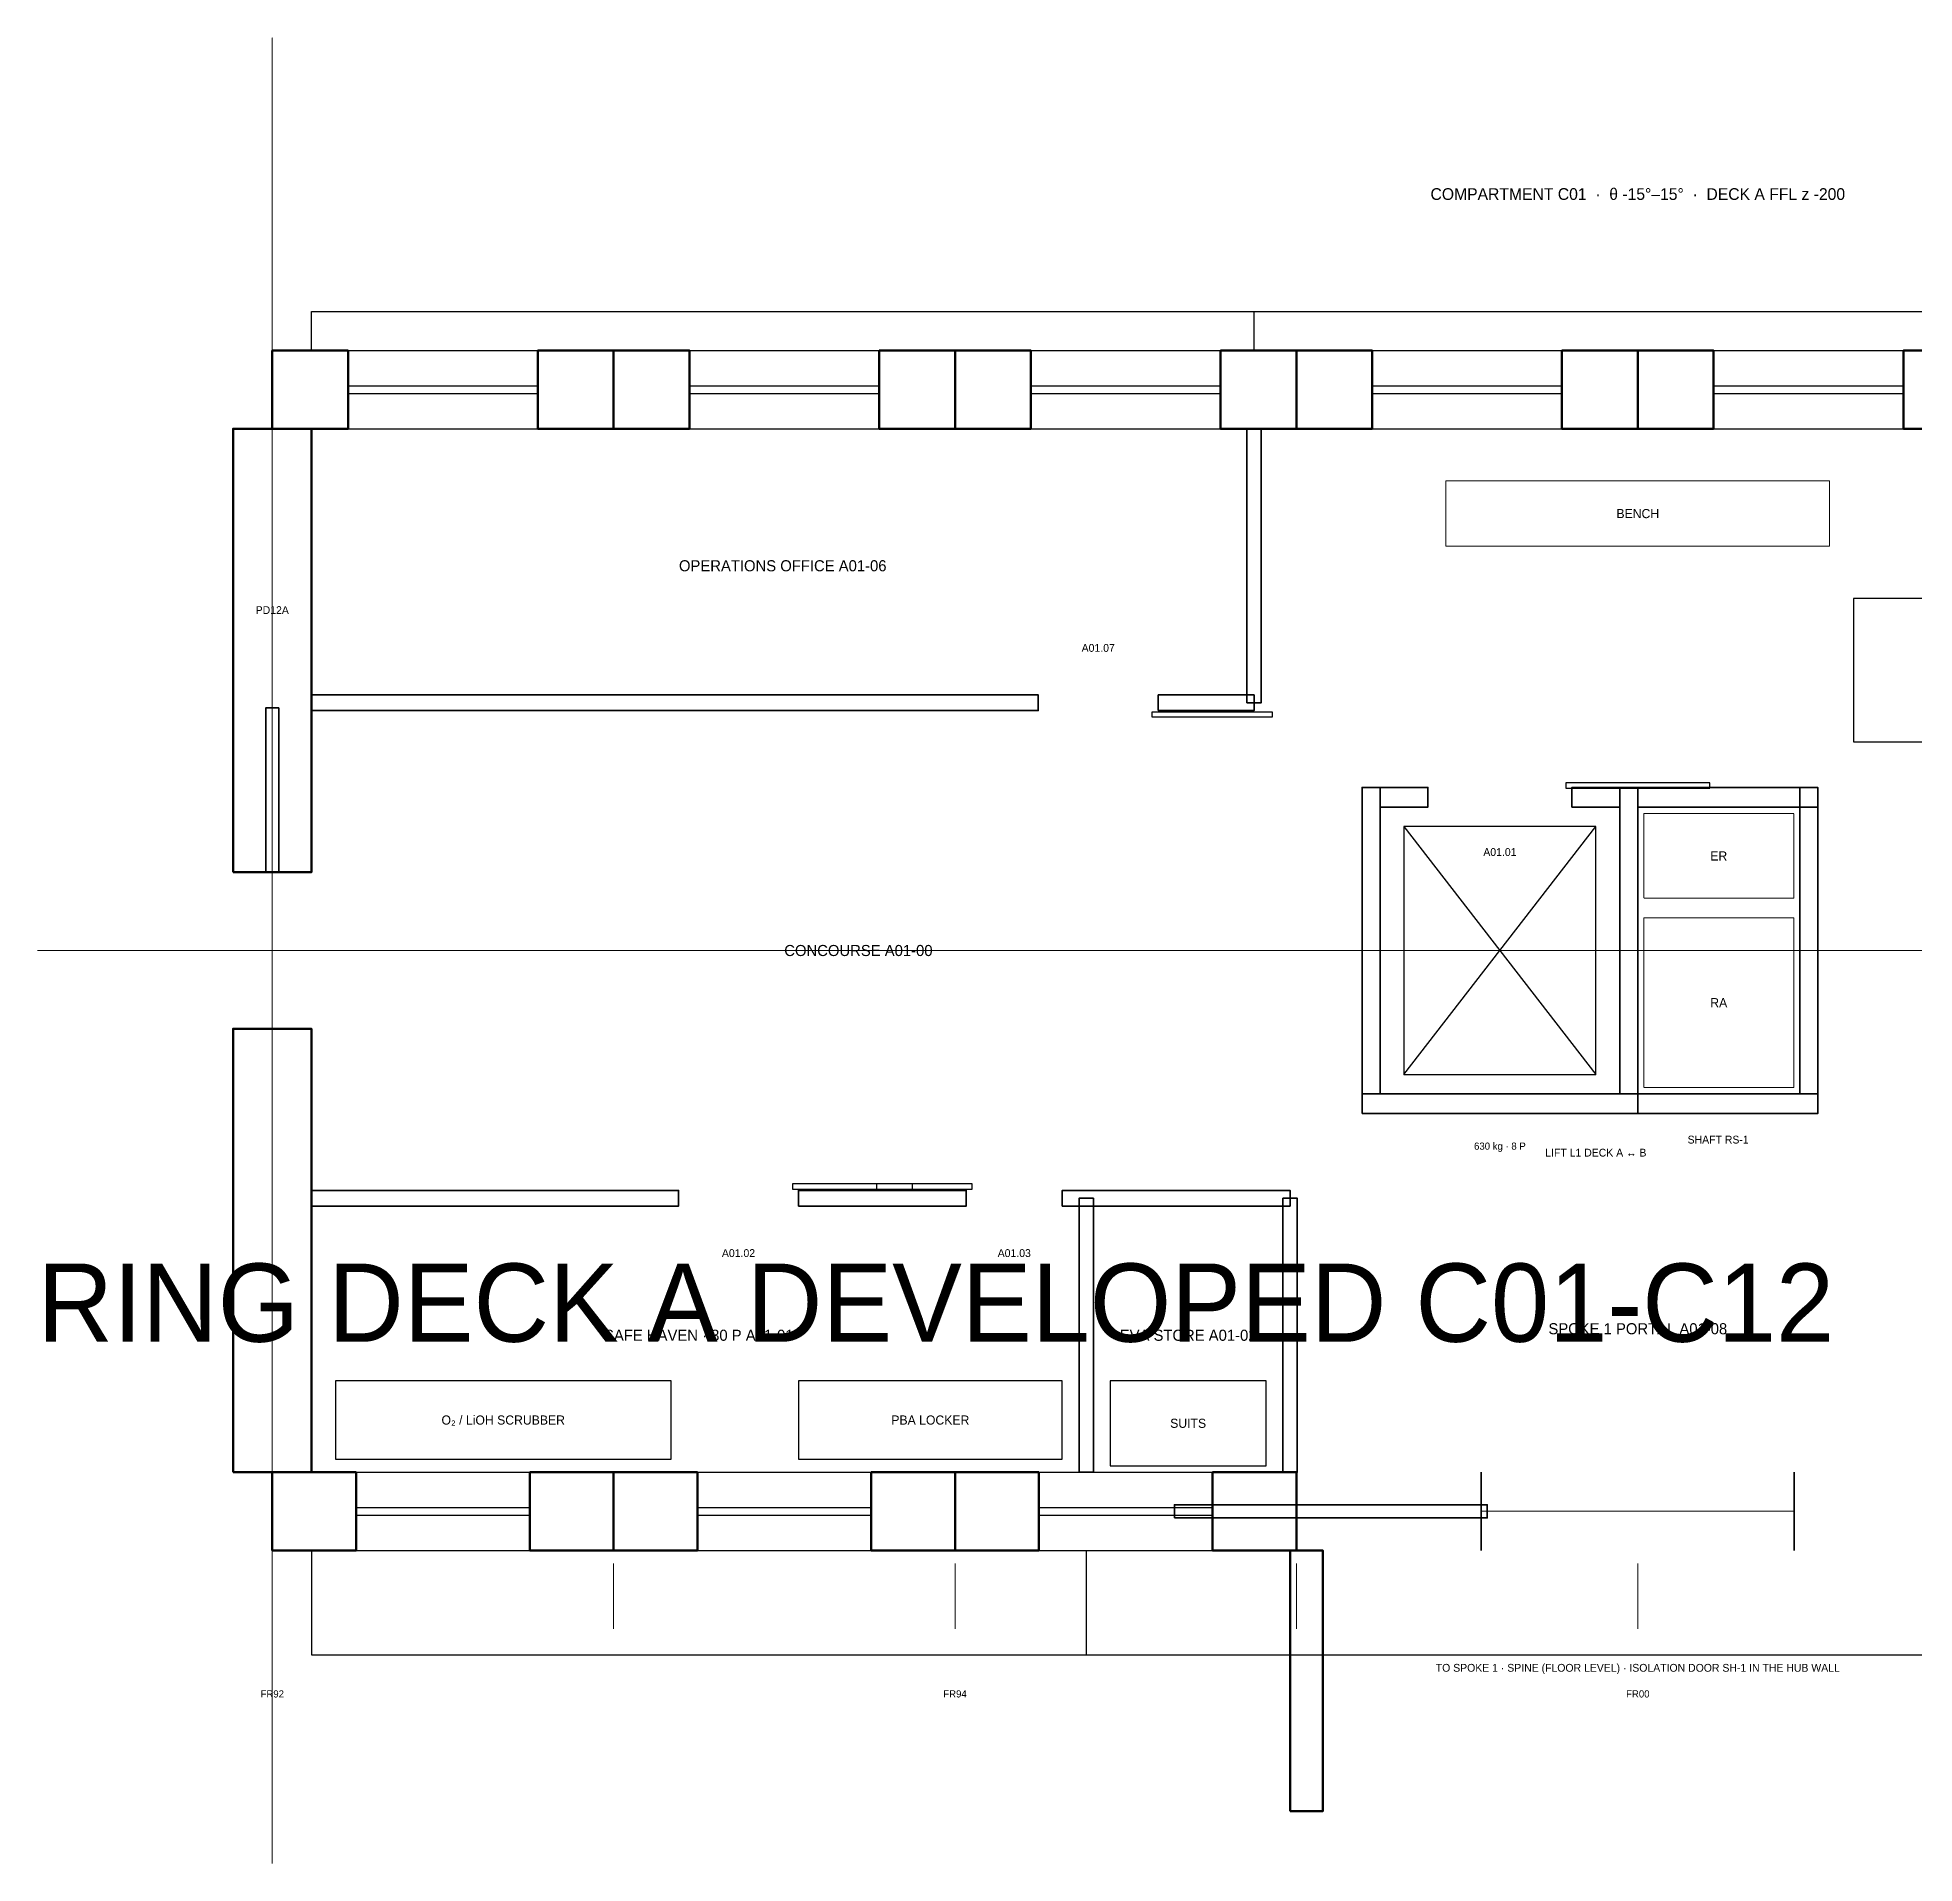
# Model space of a CAD drawing. Header units: millimetres. Extents: x 0 to 254927, y -7000 to 7000.
# Drawn here: x 0 to 14394, y -7000 to 7000 of the extents above; entities that cross this region are included whole.
import ezdxf
from ezdxf.enums import TextEntityAlignment as Align

# ---------------------------------------------------------------- set-up
doc = ezdxf.new("R2010")
doc.units = ezdxf.units.MM
doc.linetypes.add('CENTER', pattern=[5.08, 3.175, -0.635, 0.635, -0.635])
doc.linetypes.add('DASHED', pattern=[1.524, 1.27, -0.254])
for name, color, linetype, lineweight in [('A-ANNO-DIMS', 2, 'CONTINUOUS', 18), ('A-ANNO-NOTE', 7, 'CONTINUOUS', 18), ('A-ANNO-TEXT', 7, 'CONTINUOUS', 25), ('A-CNTR', 9, 'CENTER', 13), ('A-DOOR', 3, 'CONTINUOUS', 25), ('A-DOOR-PRES', 1, 'CONTINUOUS', 35), ('A-EQPM', 30, 'CONTINUOUS', 25), ('A-EQPM-HIDN', 30, 'DASHED', 18), ('A-FLOR-STRS', 2, 'CONTINUOUS', 25), ('A-FURN', 8, 'CONTINUOUS', 18), ('A-GLAZ', 5, 'CONTINUOUS', 25), ('A-GRID', 9, 'CENTER', 18), ('A-HIDN', 8, 'DASHED', 18), ('A-WALL', 7, 'CONTINUOUS', 35), ('A-WALL-BHD', 7, 'CONTINUOUS', 50), ('A-WALL-PRHU', 7, 'CONTINUOUS', 70), ('A-WALL-SHFT', 7, 'CONTINUOUS', 35)]:
    doc.layers.add(name, color=color, linetype=linetype, lineweight=lineweight)
doc.styles.add('OpenSansCondensed-Light', font='OpenSansCondensed-Light.ttf')
doc.dimstyles.new('EZDXF', dxfattribs={"dimtxt": 0.25, "dimasz": 0.175, "dimexe": 0.375, "dimexo": 0.125, "dimgap": 0.1, "dimtad": 1, "dimlfac": 100, "dimzin": 12, "dimdsep": 46, "dimtxsty": 'OpenSansCondensed-Light', "dimblk": 'ARCHTICK', "dimcen": 2.5, "dimazin": 3, "dimtfac": 0.5, "dimtmove": 2, "dimatfit": 3})

# ---------------------------------------------------------------- blocks, each defined once
blk = doc.blocks.new('_ARCHTICK')
at = {"color": 0, "linetype": 'BYBLOCK', "const_width": 0.15}
blk.add_lwpolyline([(-0.5, -0.5), (0.5, 0.5)], dxfattribs=at)

msp = doc.modelspace()

# ---------------------------------------------------------------- linework, layer by layer
at = {"layer": 'A-ANNO-DIMS'}
for p, q in [((1800, -4700), (1800, -5200)), ((4417.99388, -4700), (4417.99388, -5200)), ((7035.98776, -4700), (7035.98776, -5200)), ((9653.98163, -4700), (9653.98163, -5200)), ((12271.97551, -4700), (12271.97551, -5200))]:
    msp.add_line(p, q, dxfattribs=at)
at = {"layer": 'A-CNTR'}
msp.add_line((0, 0), (254927.41229, 0), dxfattribs=at)
at = {"layer": 'A-DOOR'}
for p, q in [((7674.26465, 1840), (7674.26465, 1960)), ((8593.80682, 1840), (8593.80682, 1960)), ((10662.77671, 1115), (10662.77671, 1235)), ((11766.22732, 1115), (11766.22732, 1235)), ((4915.63813, -1960), (4915.63813, -1840)), ((5835.1803, -1960), (5835.1803, -1840)), ((7122.53935, -1960), (7122.53935, -1840)), ((7858.17308, -1960), (7858.17308, -1840))]:
    msp.add_line(p, q, dxfattribs=at)
for points in [[(8547.82971, 1830), (9467.37189, 1830), (9467.37189, 1790), (8547.82971, 1790)], [(11720.25021, 1245), (12823.70082, 1245), (12823.70082, 1285), (11720.25021, 1285)], [(5789.2032, -1830), (6708.74537, -1830), (6708.74537, -1790), (5789.2032, -1790)], [(6432.88272, -1830), (7168.51645, -1830), (7168.51645, -1790), (6432.88272, -1790)]]:
    msp.add_lwpolyline(points, close=True, dxfattribs=at)
at = {"layer": 'A-DOOR-PRES'}
for p, q in [((1500, 600), (2100, 600)), ((1500, -600), (2100, -600)), ((11071.97551, -4600), (11071.97551, -4000)), ((13471.97551, -4600), (13471.97551, -4000))]:
    msp.add_line(p, q, dxfattribs=at)
for points in [[(1750, 600), (1850, 600), (1850, 1860), (1750, 1860)], [(8717.95262, -4350), (11117.95262, -4350), (11117.95262, -4250), (8717.95262, -4250)]]:
    msp.add_lwpolyline(points, close=True, dxfattribs=at)
at = {"layer": 'A-EQPM'}
for p, q in [((10478.86828, -950), (11950.13575, 950)), ((10478.86828, 950), (11950.13575, -950))]:
    msp.add_line(p, q, dxfattribs=at)
for points in [[(10478.86828, -950), (11950.13575, -950), (11950.13575, 950), (10478.86828, 950)], [(2283.90843, -3900), (4858.62652, -3900), (4858.62652, -3300), (2283.90843, -3300)], [(5835.1803, -3900), (7858.17308, -3900), (7858.17308, -3300), (5835.1803, -3300)], [(8225.98995, -3950), (9421.40041, -3950), (9421.40041, -3300), (8225.98995, -3300)]]:
    msp.add_lwpolyline(points, close=True, dxfattribs=at)
at = {"layer": 'A-EQPM-HIDN'}
for points in [[(12317.95262, 400), (13467.38034, 400), (13467.38034, 1050), (12317.95262, 1050)], [(12317.95262, -1050), (13467.38034, -1050), (13467.38034, 250), (12317.95262, 250)]]:
    msp.add_lwpolyline(points, close=True, dxfattribs=at)
at = {"layer": 'A-FLOR-STRS'}
msp.add_lwpolyline([(13927.15142, 1600), (15030.60203, 1600), (15030.60203, 2700), (13927.15142, 2700)], close=True, dxfattribs=at)
at = {"layer": 'A-FURN'}
msp.add_lwpolyline([(10800.70804, 3100), (13743.24299, 3100), (13743.24299, 3600), (10800.70804, 3600)], close=True, dxfattribs=at)
at = {"layer": 'A-GLAZ'}
for p, q in [((2381.72421, 4600), (3836.26967, 4600)), ((4999.71809, 4600), (6454.26354, 4600)), ((7617.71197, 4600), (9072.25742, 4600)), ((10235.70585, 4600), (11690.2513, 4600)), ((12853.69972, 4600), (14308.24518, 4600)), ((2381.72421, 4330), (3836.26967, 4330)), ((4999.71809, 4330), (6454.26354, 4330)), ((7617.71197, 4330), (9072.25742, 4330)), ((10235.70585, 4330), (11690.2513, 4330)), ((12853.69972, 4330), (14308.24518, 4330)), ((2381.72421, 4270), (3836.26967, 4270)), ((4999.71809, 4270), (6454.26354, 4270)), ((7617.71197, 4270), (9072.25742, 4270)), ((10235.70585, 4270), (11690.2513, 4270)), ((12853.69972, 4270), (14308.24518, 4270)), ((2381.72421, 4000), (3836.26967, 4000)), ((4999.71809, 4000), (6454.26354, 4000)), ((7617.71197, 4000), (9072.25742, 4000)), ((10235.70585, 4000), (11690.2513, 4000)), ((12853.69972, 4000), (14308.24518, 4000)), ((2442.33027, -4000), (3775.66361, -4000)), ((5060.32415, -4000), (6393.65748, -4000)), ((7678.31803, -4000), (9011.65136, -4000)), ((2442.33027, -4270), (3775.66361, -4270)), ((5060.32415, -4270), (6393.65748, -4270)), ((7678.31803, -4270), (9011.65136, -4270)), ((2442.33027, -4330), (3775.66361, -4330)), ((5060.32415, -4330), (6393.65748, -4330)), ((7678.31803, -4330), (9011.65136, -4330)), ((2442.33027, -4600), (3775.66361, -4600)), ((5060.32415, -4600), (6393.65748, -4600)), ((7678.31803, -4600), (9011.65136, -4600))]:
    msp.add_line(p, q, dxfattribs=at)
at = {"layer": 'A-GRID'}
msp.add_line((1800, -7000), (1800, 7000), dxfattribs=at)
at = {"layer": 'A-HIDN'}
for p, q in [((1800, -600), (1800, 600)), ((11071.97551, -4300), (13471.97551, -4300))]:
    msp.add_line(p, q, dxfattribs=at)
at = {"layer": 'A-WALL'}
for points in [[(9274.26803, 1900), (9384.61309, 1900), (9384.61309, 4000), (9274.26803, 4000)], [(2100, 1840), (7674.26465, 1840), (7674.26465, 1960), (2100, 1960)], [(8593.80682, 1840), (9329.44056, 1840), (9329.44056, 1960), (8593.80682, 1960)], [(2100, -1960), (4915.63813, -1960), (4915.63813, -1840), (2100, -1840)], [(5835.1803, -1960), (7122.53935, -1960), (7122.53935, -1840), (5835.1803, -1840)], [(7858.17308, -1960), (9605.30885, -1960), (9605.30885, -1840), (7858.17308, -1840)], [(7986.90899, -4000), (8097.25405, -4000), (8097.25405, -1900), (7986.90899, -1900)], [(9550.13631, -4000), (9660.48138, -4000), (9660.48138, -1900), (9550.13631, -1900)]]:
    msp.add_lwpolyline(points, close=True, dxfattribs=at)
at = {"layer": 'A-WALL-BHD'}
for points in [[(1500, 600), (2100, 600), (2100, 4000), (1500, 4000)], [(1500, -4000), (2100, -4000), (2100, -600), (1500, -600)]]:
    msp.add_lwpolyline(points, close=True, dxfattribs=at)
at = {"layer": 'A-WALL-PRHU'}
for points in [[(1800, 4000), (2381.72421, 4000), (2381.72421, 4600), (1800, 4600)], [(3836.26967, 4000), (4417.99388, 4000), (4417.99388, 4600), (3836.26967, 4600)], [(4417.99388, 4000), (4999.71809, 4000), (4999.71809, 4600), (4417.99388, 4600)], [(6454.26354, 4000), (7035.98776, 4000), (7035.98776, 4600), (6454.26354, 4600)], [(7035.98776, 4000), (7617.71197, 4000), (7617.71197, 4600), (7035.98776, 4600)], [(9072.25742, 4000), (9653.98163, 4000), (9653.98163, 4600), (9072.25742, 4600)], [(9653.98163, 4000), (10235.70585, 4000), (10235.70585, 4600), (9653.98163, 4600)], [(11690.2513, 4000), (12271.97551, 4000), (12271.97551, 4600), (11690.2513, 4600)], [(12271.97551, 4000), (12853.69972, 4000), (12853.69972, 4600), (12271.97551, 4600)], [(14308.24518, 4000), (14889.96939, 4000), (14889.96939, 4600), (14308.24518, 4600)], [(1800, -4600), (2442.33027, -4600), (2442.33027, -4000), (1800, -4000)], [(3775.66361, -4600), (4417.99388, -4600), (4417.99388, -4000), (3775.66361, -4000)], [(4417.99388, -4600), (5060.32415, -4600), (5060.32415, -4000), (4417.99388, -4000)], [(6393.65748, -4600), (7035.98776, -4600), (7035.98776, -4000), (6393.65748, -4000)], [(7035.98776, -4600), (7678.31803, -4600), (7678.31803, -4000), (7035.98776, -4000)], [(9011.65136, -4600), (9653.98163, -4600), (9653.98163, -4000), (9011.65136, -4000)], [(9605.30885, -6600), (9855.30885, -6600), (9855.30885, -4600), (9605.30885, -4600)]]:
    msp.add_lwpolyline(points, close=True, dxfattribs=at)
at = {"layer": 'A-WALL-SHFT'}
for points in [[(10157.02852, -1100), (10294.95984, -1100), (10294.95984, 1250), (10157.02852, 1250)], [(10294.95984, 1100), (10662.77671, 1100), (10662.77671, 1250), (10294.95984, 1250)], [(11766.22732, 1100), (12134.04419, 1100), (12134.04419, 1250), (11766.22732, 1250)], [(12134.04419, -1100), (12271.97551, -1100), (12271.97551, 1250), (12134.04419, 1250)], [(12271.97551, 1100), (13651.28877, 1100), (13651.28877, 1250), (12271.97551, 1250)], [(13513.35744, -1100), (13651.28877, -1100), (13651.28877, 1250), (13513.35744, 1250)], [(10157.02852, -1250), (12271.97551, -1250), (12271.97551, -1100), (10157.02852, -1100)], [(12271.97551, -1250), (13651.28877, -1250), (13651.28877, -1100), (12271.97551, -1100)]]:
    msp.add_lwpolyline(points, close=True, dxfattribs=at)

# ---------------------------------------------------------------- texts
at = {"layer": 'A-ANNO-NOTE'}
for s, height, p in [('BENCH', 70, (12271.97551, 3350)), ('ER', 70, (12892.66648, 725)), ('RA', 70, (12892.66648, -400)), ('SHAFT RS-1', 60, (12888.06877, -1450)), ('630 kg · 8 P', 55, (11214.50201, -1500)), ('LIFT L1 DECK A ↔ B', 60, (11950.13575, -1550)), ('O₂ / LiOH SCRUBBER', 70, (3571.26748, -3600)), ('PBA LOCKER', 70, (6846.67669, -3600)), ('SUITS', 70, (8823.69518, -3625)), ('TO SPOKE 1 · SPINE (FLOOR LEVEL) · ISOLATION DOOR SH-1 IN THE HUB WALL', 60, (12271.97551, -5500)), ('FR92', 55, (1800, -5700)), ('FR94', 55, (7035.98776, -5700)), ('FR00', 55, (12271.97551, -5700))]:
    msp.add_text(s, height=height, dxfattribs=at).set_placement(p, align=Align.MIDDLE_CENTER)
at = {"layer": 'A-ANNO-TEXT'}
for s, height, p in [('COMPARTMENT C01  ·  θ -15°–15°  ·  DECK A FFL z -200', 90, (12271.97551, 5800)), ('OPERATIONS OFFICE A01-06', 85, (5714.72028, 2950)), ('PD12A', 60, (1800, 2610)), ('A01.07', 60, (8134.03574, 2320)), ('A01.01', 60, (11214.50201, 755)), ('CONCOURSE A01-00', 85, (6294.95139, 0)), ('A01.02', 60, (5375.40922, -2320)), ('A01.03', 60, (7490.35622, -2320)), ('SPOKE 1 PORTAL A01-08', 85, (12271.97551, -2900)), ('SAFE HAVEN · 30 P A01-01', 85, (5071.04076, -2950)), ('EVA STORE A01-02', 85, (8823.69518, -2950))]:
    msp.add_text(s, height=height, dxfattribs=at).set_placement(p, align=Align.MIDDLE_CENTER)
msp.add_text('RING DECK A DEVELOPED C01-C12', height=600, dxfattribs=at).set_placement((0, -3000))

# ---------------------------------------------------------------- dimensions: what is measured, and where the dimension line sits
at = {"layer": 'A-ANNO-DIMS'}
for base, p1, p2 in [((2100, 4900), (2100, 4600), (9329, 4600)), ((9329, 4900), (9329, 4600), (20272, 4600)), ((2100, -5400), (2100, -4600), (8042, -4600)), ((8042, -5400), (8042, -4600), (9605, -4600)), ((9605, -5400), (9605, -4600), (14939, -4600))]:
    msp.add_linear_dim(base=base, p1=p1, p2=p2, dimstyle='EZDXF', dxfattribs=at).render()

doc.saveas('drawing.dxf')
